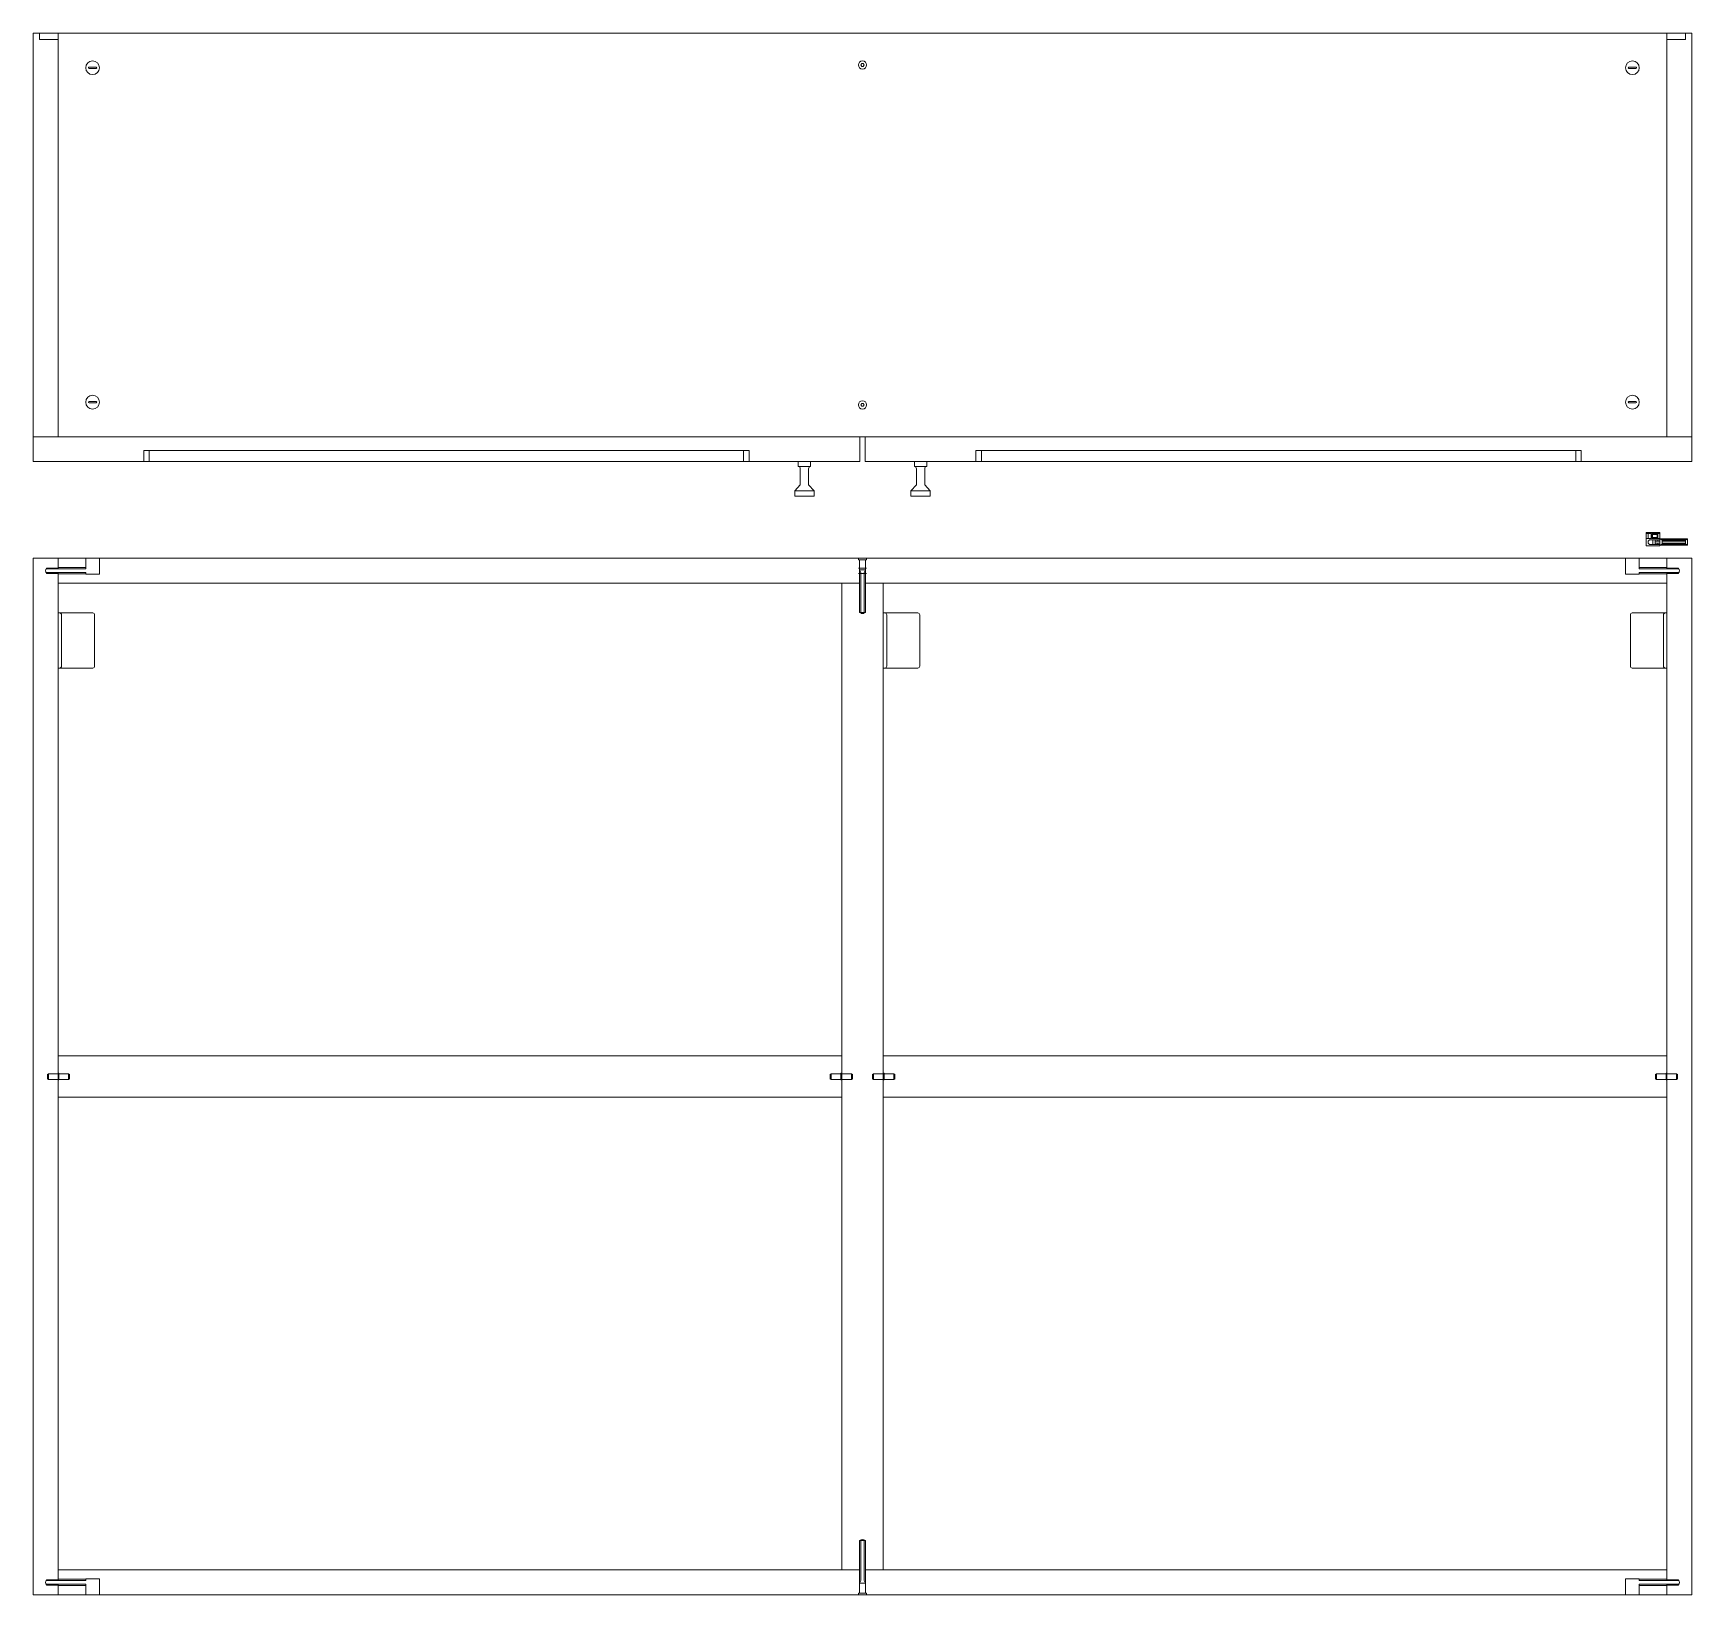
# Model space of a CAD drawing. Header units: centimetres. Extents: x -2268 to 3762, y -1681 to 1458.
# Drawn here: x 2358.3 to 2478.3, y -1292.1 to -1179.1 of the extents above; entities that cross this region are included whole.
import ezdxf

# ---------------------------------------------------------------- set-up
doc = ezdxf.new("R2010")
doc.units = ezdxf.units.CM
for name, color, linetype, lineweight in [('0_Num_Penna__6', 6, 'Continuous', 18), ('A-FURN_Num_Penna__251_Num_Penna__251_Num_Penna__2_Num_Penna__251_Num_Penna__251_Num_Penna__251_Num_Penna__251_Num_Penna__251_Num_Penna__251_Num_Penna__251_Num_Penna__251_Num_Penna__3_Num_Penna__3_Num_Penna__3_Num_Penna__3', 3, 'Continuous', 18), ('A-FURN_Num_Penna__252_Num_Penna__252_Num_Penna__3_Num_Penna__252_Num_Penna__252_Num_Penna__252_Num_Penna__252_Num_Penna__252_Num_Penna__252_Num_Penna__252_Num_Penna__252_Num_Penna__252_Num_Penna__252_Num_Penna__252_Num_Penna__3', 3, 'Continuous', 18), ('A-FURN_Num_Penna__252_Num_Penna__252_Num_Penna__3_Num_Penna__252_Num_Penna__252_Num_Penna__252_Num_Penna__252_Num_Penna__252_Num_Penna__252_Num_Penna__252_Num_Penna__252_Num_Penna__252_Num_Penna__252_Num_Penna__252_Num_Penna__5', 5, 'Continuous', 18), ('A-FURN_Num_Penna__252_Num_Penna__252_Num_Penna__3_Num_Penna__252_Num_Penna__252_Num_Penna__252_Num_Penna__252_Num_Penna__252_Num_Penna__252_Num_Penna__252_Num_Penna__252_Num_Penna__252_Num_Penna__252_Num_Penna__252_Num_Penna__6', 6, 'Continuous', 18), ('A-FURN_Num_Penna__252_Num_Penna__252_Num_Penna__3_Num_Penna__252_Num_Penna__252_Num_Penna__252_Num_Penna__252_Num_Penna__252_Num_Penna__252_Num_Penna__252_Num_Penna__252_Num_Penna__252_Num_Penna__252_Num_Penna__6_Num_Penna__6', 6, 'Continuous', 18), ('A-SECT-PATT_Num_Penna__6_Num_Penna__6_Num_Penna__6_Num_Penna__6_Num_Penna__6_Num_Penna__6_Num_Penna__6_Num_Penna__6_Num_Penna__6_Num_Penna__6_Num_Penna__6_Num_Penna__6_Num_Penna__6_Num_Penna__6', 6, 'Continuous', 18), ('INFO_Num_Penna__2_Num_Penna__2_Num_Penna__2_Num_Penna__2_Num_Penna__5', 5, 'Continuous', 18), ('PDF10_Solid Fills_Num_Penna__5_Num_Penna__5_Num_Penna__5_Num_Penna__5_Num_Penna__5_Num_Penna__5_Num_Penna__5_Num_Penna__5', 5, 'Continuous', 18), ('PDF16_Geometry_Num_Penna__5_Num_Penna__5_Num_Penna__5_Num_Penna__5_Num_Penna__5_Num_Penna__5_Num_Penna__5_Num_Penna__5_Num_Penna__5_Num_Penna__5_Num_Penna__5_Num_Penna__5_Num_Penna__5_Num_Penna__5', 5, 'Continuous', 18), ('PDF16_Geometry_Num_Penna__6_Num_Penna__6_Num_Penna__3_Num_Penna__3_Num_Penna__3_Num_Penna__3_Num_Penna__3_Num_Penna__3_Num_Penna__3_Num_Penna__3_Num_Penna__3_Num_Penna__3_Num_Penna__3_Num_Penna__3', 3, 'Continuous', 18), ('PDF16_Geometry_Num_Penna__6_Num_Penna__6_Num_Penna__6_Num_Penna__6_Num_Penna__6_Num_Penna__6_Num_Penna__6_Num_Penna__6_Num_Penna__6_Num_Penna__6_Num_Penna__6_Num_Penna__6_Num_Penna__6_Num_Penna__6', 6, 'Continuous', 18), ('PDF22_Geometry_Num_Penna__1_Num_Penna__255_Num_Penna__3_Num_Penna__3_Num_Penna__6', 6, 'Continuous', 18), ('PDF2_Geometry_Num_Penna__7_Num_Penna__7_Num_Penna__7_Num_Penna__7_Num_Penna__7_Num_Penna__7_Num_Penna__7_Num_Penna__5', 5, 'Continuous', 18), ('PDF2_Geometry_Num_Penna__7_Num_Penna__7_Num_Penna__7_Num_Penna__7_Num_Penna__7_Num_Penna__7_Num_Penna__7_Num_Penna__6', 6, 'Continuous', 18), ('PDF_Geometry_Num_Penna__7_Num_Penna__7_Num_Penna__3_Num_Penna__6_Num_Penna__6_Num_Penna__6_Num_Penna__6_Num_Penna__6_Num_Penna__6_Num_Penna__6_Num_Penna__6_Num_Penna__6_Num_Penna__6_Num_Penna__6', 6, 'Continuous', 18), ('VITE_Num_Penna__5', 5, 'Continuous', 18), ('VITE_Num_Penna__6', 6, 'Continuous', 18), ('viti_Num_Penna__5', 5, 'Continuous', 18), ('viti_Num_Penna__6', 6, 'Continuous', 18)]:
    doc.layers.add(name, color=color, linetype=linetype, lineweight=lineweight)

msp = doc.modelspace()

# ---------------------------------------------------------------- linework, layer by layer
at = {"layer": '0_Num_Penna__6', "color": 6, "linetype": 'Continuous', "lineweight": 18}
for p, q in [((2475.0325, -1215.6446), (2475.0325, -1215.1974)), ((2476.0325, -1215.1974), (2476.0325, -1215.6723)), ((2475.0325, -1216.1582), (2475.0325, -1215.6446)), ((2476.0325, -1216.1582), (2475.0325, -1216.1582)), ((2478.0325, -1215.6723), (2476.0325, -1215.6723)), ((2360.1354, -1217.7432), (2362.1354, -1217.7432)), ((2362.1354, -1217.7432), (2362.1354, -1217.0718)), ((2363.1354, -1218.2291), (2363.1354, -1217.0718)), ((2473.5354, -1218.2291), (2473.5354, -1217.0718)), ((2474.5354, -1217.7432), (2474.5354, -1217.0718)), ((2476.5354, -1217.7432), (2474.5354, -1217.7432)), ((2362.1354, -1218.2291), (2362.1354, -1218.2003)), ((2362.1354, -1218.2291), (2363.1354, -1218.2291)), ((2474.5354, -1218.2291), (2473.5354, -1218.2291)), ((2474.5354, -1218.2291), (2474.5354, -1218.2003)), ((2362.1354, -1290.9144), (2363.1354, -1290.9144)), ((2362.1354, -1290.9144), (2362.1354, -1290.9432)), ((2363.1354, -1290.9144), (2363.1354, -1292.0718)), ((2474.5354, -1290.9144), (2473.5354, -1290.9144)), ((2473.5354, -1290.9144), (2473.5354, -1292.0718)), ((2474.5354, -1290.9144), (2474.5354, -1290.9432)), ((2360.1354, -1291.4003), (2362.1354, -1291.4003)), ((2362.1354, -1291.4003), (2362.1354, -1292.0718)), ((2476.5354, -1291.4003), (2474.5354, -1291.4003)), ((2474.5354, -1291.4003), (2474.5354, -1292.0718))]:
    msp.add_line(p, q, dxfattribs=at)
at = {"layer": 'A-FURN_Num_Penna__251_Num_Penna__251_Num_Penna__2_Num_Penna__251_Num_Penna__251_Num_Penna__251_Num_Penna__251_Num_Penna__251_Num_Penna__251_Num_Penna__251_Num_Penna__251_Num_Penna__3_Num_Penna__3_Num_Penna__3_Num_Penna__3', "color": 3, "linetype": 'Continuous', "lineweight": 18}
for p, q in [((2366.3354, -1210.0718), (2366.7354, -1210.0718)), ((2409.7354, -1210.0718), (2410.1354, -1210.0718)), ((2426.5354, -1210.0718), (2426.9354, -1210.0718)), ((2469.9354, -1210.0718), (2470.3354, -1210.0718))]:
    msp.add_line(p, q, dxfattribs=at)
at = {"layer": 'A-FURN_Num_Penna__252_Num_Penna__252_Num_Penna__3_Num_Penna__252_Num_Penna__252_Num_Penna__252_Num_Penna__252_Num_Penna__252_Num_Penna__252_Num_Penna__252_Num_Penna__252_Num_Penna__252_Num_Penna__252_Num_Penna__252_Num_Penna__3', "color": 3, "linetype": 'Continuous', "lineweight": 18}
for p, q in [((2418.6354, -1217.7718), (2418.0354, -1217.7718)), ((2418.6354, -1218.1718), (2418.0354, -1218.1718))]:
    msp.add_line(p, q, dxfattribs=at)
at = {"layer": 'A-FURN_Num_Penna__252_Num_Penna__252_Num_Penna__3_Num_Penna__252_Num_Penna__252_Num_Penna__252_Num_Penna__252_Num_Penna__252_Num_Penna__252_Num_Penna__252_Num_Penna__252_Num_Penna__252_Num_Penna__252_Num_Penna__252_Num_Penna__5', "color": 5, "linetype": 'Continuous', "lineweight": 18}
for p, q in [((2476.1894, -1215.7676), (2476.1894, -1216.0345)), ((2477.8756, -1215.7676), (2477.8756, -1216.0345)), ((2360.1354, -1217.7752), (2360.1354, -1217.8415)), ((2418.6354, -1217.0718), (2418.0354, -1217.0718)), ((2418.541, -1217.1917), (2418.1295, -1217.1917)), ((2418.541, -1217.913), (2418.1295, -1217.913)), ((2476.5354, -1217.7752), (2476.5354, -1217.8415)), ((2360.1354, -1218.1022), (2360.1354, -1218.1683)), ((2418.2049, -1218.1149), (2418.205, -1221.0005)), ((2418.4655, -1221.0005), (2418.4655, -1218.1149)), ((2476.5354, -1218.1022), (2476.5354, -1218.1683)), ((2418.4655, -1221.0005), (2418.205, -1221.0005)), ((2418.2049, -1291.0286), (2418.205, -1288.143)), ((2418.4655, -1288.143), (2418.205, -1288.143)), ((2418.4655, -1288.143), (2418.4655, -1291.0286)), ((2360.1354, -1291.0413), (2360.1354, -1290.9752)), ((2476.5354, -1291.0413), (2476.5354, -1290.9752)), ((2360.1354, -1291.3683), (2360.1354, -1291.302)), ((2362.1354, -1292.0718), (2363.1354, -1292.0718)), ((2418.6354, -1292.0718), (2418.0354, -1292.0718)), ((2418.541, -1291.2305), (2418.1295, -1291.2305)), ((2418.541, -1291.9518), (2418.1295, -1291.9518)), ((2476.5354, -1291.3683), (2476.5354, -1291.302))]:
    msp.add_line(p, q, dxfattribs=at)
at = {"layer": 'A-FURN_Num_Penna__252_Num_Penna__252_Num_Penna__3_Num_Penna__252_Num_Penna__252_Num_Penna__252_Num_Penna__252_Num_Penna__252_Num_Penna__252_Num_Penna__252_Num_Penna__252_Num_Penna__252_Num_Penna__252_Num_Penna__252_Num_Penna__6', "color": 6, "linetype": 'Continuous', "lineweight": 18}
for p, q in [((2476.0325, -1216.1295), (2476.0325, -1216.1582)), ((2360.1354, -1217.7752), (2359.305, -1217.7752)), ((2359.305, -1217.7752), (2359.305, -1217.8415)), ((2418.0354, -1217.1917), (2418.0354, -1217.0718)), ((2418.0354, -1217.1917), (2418.1295, -1217.1917)), ((2418.1295, -1217.1917), (2418.1295, -1221.0005)), ((2418.541, -1217.1917), (2418.6354, -1217.1917)), ((2418.541, -1217.1917), (2418.541, -1221.0005)), ((2418.6354, -1217.0718), (2418.6354, -1217.1917)), ((2476.5354, -1217.7752), (2477.3659, -1217.7752)), ((2477.3659, -1217.7752), (2477.3659, -1217.8415)), ((2359.305, -1218.1684), (2359.305, -1218.102)), ((2360.1354, -1218.1683), (2359.305, -1218.1684)), ((2476.5354, -1218.1683), (2477.3659, -1218.1684)), ((2477.3659, -1218.1684), (2477.3659, -1218.102)), ((2418.205, -1221.0005), (2418.1295, -1221.0005)), ((2418.541, -1221.0005), (2418.4655, -1221.0005)), ((2418.205, -1288.143), (2418.1295, -1288.143)), ((2418.1295, -1291.9518), (2418.1295, -1288.143)), ((2418.541, -1288.143), (2418.4655, -1288.143)), ((2418.541, -1291.9518), (2418.541, -1288.143)), ((2360.1354, -1290.9752), (2359.305, -1290.9752)), ((2359.305, -1290.9752), (2359.305, -1291.0415)), ((2476.5354, -1290.9752), (2477.3659, -1290.9752)), ((2477.3659, -1290.9752), (2477.3659, -1291.0415)), ((2359.305, -1291.3684), (2359.305, -1291.302)), ((2360.1354, -1291.3683), (2359.305, -1291.3684)), ((2418.0354, -1291.9518), (2418.1295, -1291.9518)), ((2418.0354, -1291.9518), (2418.0354, -1292.0718)), ((2418.541, -1291.9518), (2418.6354, -1291.9518)), ((2418.6354, -1292.0718), (2418.6354, -1291.9518)), ((2476.5354, -1291.3683), (2477.3659, -1291.3684)), ((2477.3659, -1291.3684), (2477.3659, -1291.302))]:
    msp.add_line(p, q, dxfattribs=at)
at = {"layer": 'A-FURN_Num_Penna__252_Num_Penna__252_Num_Penna__3_Num_Penna__252_Num_Penna__252_Num_Penna__252_Num_Penna__252_Num_Penna__252_Num_Penna__252_Num_Penna__252_Num_Penna__252_Num_Penna__252_Num_Penna__252_Num_Penna__6_Num_Penna__6', "color": 6, "linetype": 'Continuous', "lineweight": 18}
for p, q in [((2416.8354, -1218.8718), (2416.8354, -1254.3318)), ((2419.8354, -1218.8718), (2419.8354, -1254.3318)), ((2416.8354, -1254.8118), (2416.8354, -1290.2718)), ((2419.8354, -1254.8118), (2419.8354, -1290.2718))]:
    msp.add_line(p, q, dxfattribs=at)
at = {"layer": 'A-SECT-PATT_Num_Penna__6_Num_Penna__6_Num_Penna__6_Num_Penna__6_Num_Penna__6_Num_Penna__6_Num_Penna__6_Num_Penna__6_Num_Penna__6_Num_Penna__6_Num_Penna__6_Num_Penna__6_Num_Penna__6_Num_Penna__6', "color": 6, "linetype": 'Continuous', "lineweight": 18}
for p, q in [((2366.3354, -1209.2718), (2366.3354, -1210.0718)), ((2366.7354, -1209.2718), (2366.7354, -1210.0718)), ((2409.7354, -1209.2718), (2409.7354, -1210.0718)), ((2410.1354, -1209.2718), (2410.1354, -1210.0718)), ((2426.5354, -1209.2718), (2426.5354, -1210.0718)), ((2426.9354, -1209.2718), (2426.9354, -1210.0718)), ((2469.9354, -1209.2718), (2469.9354, -1210.0718)), ((2470.3354, -1209.2718), (2470.3354, -1210.0718))]:
    msp.add_line(p, q, dxfattribs=at)
at = {"layer": 'INFO_Num_Penna__2_Num_Penna__2_Num_Penna__2_Num_Penna__2_Num_Penna__5', "color": 5, "linetype": 'Continuous', "lineweight": 18}
for p, q in [((2360.4022, -1221.0214), (2360.1354, -1221.0214)), ((2360.3854, -1221.1617), (2360.3854, -1224.8811)), ((2360.4022, -1221.0214), (2362.6477, -1221.0214)), ((2362.7773, -1224.8811), (2362.7773, -1221.1617)), ((2420.1022, -1221.0214), (2419.8354, -1221.0214)), ((2420.0854, -1221.1617), (2420.0854, -1224.8811)), ((2420.1022, -1221.0214), (2422.3477, -1221.0214)), ((2422.4773, -1224.8811), (2422.4773, -1221.1617)), ((2473.8935, -1224.8811), (2473.8935, -1221.1617)), ((2476.2686, -1221.0214), (2474.0231, -1221.0214)), ((2476.2686, -1221.0214), (2476.5354, -1221.0214)), ((2476.2854, -1221.1617), (2476.2854, -1224.8811)), ((2360.1354, -1225.0214), (2360.4022, -1225.0214)), ((2360.4022, -1225.0214), (2362.6477, -1225.0214)), ((2419.8354, -1225.0214), (2420.1022, -1225.0214)), ((2420.1022, -1225.0214), (2422.3477, -1225.0214)), ((2476.2686, -1225.0214), (2474.0231, -1225.0214)), ((2476.5354, -1225.0214), (2476.2686, -1225.0214))]:
    msp.add_line(p, q, dxfattribs=at)
for centre, start, end in [((2360.2435, -1221.1628), 0.438313, 85.025899), ((2362.6354, -1221.1628), 0.438313, 85.025899), ((2419.9435, -1221.1628), 0.438313, 85.025899), ((2422.3354, -1221.1628), 0.438313, 85.025899), ((2474.0354, -1221.1628), 94.974101, 179.561687), ((2476.4273, -1221.1628), 94.974101, 179.561687), ((2360.2435, -1224.88), 274.974101, 359.561687), ((2362.6354, -1224.88), 274.974101, 359.561687), ((2419.9435, -1224.88), 274.974101, 359.561687), ((2422.3354, -1224.88), 274.974101, 359.561687), ((2474.0354, -1224.88), 180.438313, 265.025899), ((2476.4273, -1224.88), 180.438313, 265.025899)]:
    msp.add_arc(centre, 0.1419, start, end, dxfattribs=at)
at = {"layer": 'PDF10_Solid Fills_Num_Penna__5_Num_Penna__5_Num_Penna__5_Num_Penna__5_Num_Penna__5_Num_Penna__5_Num_Penna__5_Num_Penna__5', "color": 5, "linetype": 'Continuous', "lineweight": 18}
for p, q in [((2362.8888, -1181.5218), (2362.3821, -1181.5218)), ((2362.8888, -1181.6218), (2362.3821, -1181.6218)), ((2418.2125, -1181.3718), (2418.2799, -1181.2717)), ((2418.2125, -1181.3718), (2418.2799, -1181.4718)), ((2418.2799, -1181.2717), (2418.391, -1181.2717)), ((2418.2799, -1181.4718), (2418.391, -1181.4718)), ((2418.4583, -1181.3718), (2418.391, -1181.2717)), ((2418.4583, -1181.3718), (2418.391, -1181.4718)), ((2473.7821, -1181.5218), (2474.2888, -1181.5218)), ((2473.7821, -1181.6218), (2474.2888, -1181.6218)), ((2362.8888, -1205.7218), (2362.3821, -1205.7218)), ((2362.8888, -1205.8218), (2362.3821, -1205.8218)), ((2418.2125, -1205.9718), (2418.2799, -1205.8717)), ((2418.2125, -1205.9718), (2418.2799, -1206.0718)), ((2418.2799, -1205.8717), (2418.391, -1205.8717)), ((2418.4583, -1205.9718), (2418.391, -1205.8717)), ((2418.4583, -1205.9718), (2418.391, -1206.0718)), ((2473.7821, -1205.7218), (2474.2888, -1205.7218)), ((2473.7821, -1205.8218), (2474.2888, -1205.8218)), ((2418.2799, -1206.0718), (2418.391, -1206.0718))]:
    msp.add_line(p, q, dxfattribs=at)
for centre, radius in [((2362.6354, -1181.5718), 0.5), ((2418.3354, -1181.3718), 0.3), ((2474.0354, -1181.5718), 0.5), ((2362.6354, -1205.7718), 0.5), ((2418.3354, -1205.9718), 0.3), ((2474.0354, -1205.7718), 0.5)]:
    msp.add_circle(centre, radius, dxfattribs=at)
for centre, start, end in [((2362.3821, -1181.5718), 90, 270), ((2362.8888, -1181.5718), 270, 90), ((2473.7821, -1181.5718), 90, 270), ((2474.2888, -1181.5718), 270, 90), ((2362.3821, -1205.7718), 90, 270), ((2362.8888, -1205.7718), 270, 90), ((2473.7821, -1205.7718), 90, 270), ((2474.2888, -1205.7718), 270, 90)]:
    msp.add_arc(centre, 0.05, start, end, dxfattribs=at)
at = {"layer": 'PDF16_Geometry_Num_Penna__5_Num_Penna__5_Num_Penna__5_Num_Penna__5_Num_Penna__5_Num_Penna__5_Num_Penna__5_Num_Penna__5_Num_Penna__5_Num_Penna__5_Num_Penna__5_Num_Penna__5_Num_Penna__5_Num_Penna__5', "color": 5, "linetype": 'Continuous', "lineweight": 18}
for p, q in [((2414.5819, -1210.0718), (2413.6863, -1210.0718)), ((2413.6863, -1210.4372), (2413.6863, -1210.0718)), ((2414.5819, -1210.4372), (2413.6863, -1210.4372)), ((2413.8348, -1211.7446), (2413.8348, -1210.5857)), ((2414.4334, -1211.7446), (2414.4334, -1210.5857)), ((2414.5819, -1210.4372), (2414.5819, -1210.0718)), ((2422.9819, -1210.0718), (2422.0863, -1210.0718)), ((2422.0863, -1210.4372), (2422.0863, -1210.0718)), ((2422.9819, -1210.4372), (2422.0863, -1210.4372)), ((2422.2348, -1211.7446), (2422.2348, -1210.5857)), ((2422.8334, -1211.7446), (2422.8334, -1210.5857)), ((2422.9819, -1210.4372), (2422.9819, -1210.0718)), ((2413.4341, -1212.1806), (2413.8348, -1211.7446)), ((2414.8341, -1212.1806), (2414.4334, -1211.7446)), ((2421.8341, -1212.1806), (2422.2348, -1211.7446)), ((2423.2341, -1212.1806), (2422.8334, -1211.7446)), ((2414.8341, -1212.1806), (2413.4341, -1212.1806)), ((2413.4341, -1212.5718), (2413.4341, -1212.1806)), ((2414.8341, -1212.5718), (2413.4341, -1212.5718)), ((2414.8341, -1212.5718), (2414.8341, -1212.1806)), ((2423.2341, -1212.1806), (2421.8341, -1212.1806)), ((2421.8341, -1212.5718), (2421.8341, -1212.1806)), ((2423.2341, -1212.5718), (2421.8341, -1212.5718)), ((2423.2341, -1212.5718), (2423.2341, -1212.1806))]:
    msp.add_line(p, q, dxfattribs=at)
for centre, start, end in [((2413.6863, -1210.5857), 0, 90), ((2414.5819, -1210.5857), 90, 180), ((2422.0863, -1210.5857), 0, 90), ((2422.9819, -1210.5857), 90, 180)]:
    msp.add_arc(centre, 0.1485, start, end, dxfattribs=at)
at = {"layer": 'PDF16_Geometry_Num_Penna__6_Num_Penna__6_Num_Penna__3_Num_Penna__3_Num_Penna__3_Num_Penna__3_Num_Penna__3_Num_Penna__3_Num_Penna__3_Num_Penna__3_Num_Penna__3_Num_Penna__3_Num_Penna__3_Num_Penna__3', "color": 3, "linetype": 'Continuous', "lineweight": 18}
for p, q in [((2358.7854, -1179.0718), (2360.1354, -1179.0718)), ((2476.5354, -1179.0718), (2477.8854, -1179.0718))]:
    msp.add_line(p, q, dxfattribs=at)
at = {"layer": 'PDF16_Geometry_Num_Penna__6_Num_Penna__6_Num_Penna__6_Num_Penna__6_Num_Penna__6_Num_Penna__6_Num_Penna__6_Num_Penna__6_Num_Penna__6_Num_Penna__6_Num_Penna__6_Num_Penna__6_Num_Penna__6_Num_Penna__6', "color": 6, "linetype": 'Continuous', "lineweight": 18}
for p, q in [((2358.3354, -1179.0718), (2358.7854, -1179.0718)), ((2358.3354, -1179.0718), (2358.3354, -1210.0718)), ((2358.7854, -1179.0718), (2358.7854, -1179.5218)), ((2358.7854, -1179.5218), (2360.1354, -1179.5218)), ((2360.1354, -1179.0718), (2360.1354, -1208.2718)), ((2360.1354, -1179.0718), (2476.5354, -1179.0718)), ((2476.5354, -1179.0718), (2476.5354, -1208.2718)), ((2477.8854, -1179.5218), (2476.5354, -1179.5218)), ((2477.8854, -1179.0718), (2477.8854, -1179.5218)), ((2477.8854, -1179.0718), (2478.3354, -1179.0718)), ((2478.3354, -1179.0718), (2478.3354, -1210.0718)), ((2358.3354, -1208.2718), (2478.3354, -1208.2718)), ((2418.1354, -1210.0718), (2418.1354, -1208.2718)), ((2418.5354, -1210.0718), (2418.5354, -1208.2718)), ((2366.3354, -1209.2718), (2410.1354, -1209.2718)), ((2426.5354, -1209.2718), (2470.3354, -1209.2718)), ((2358.3354, -1210.0718), (2366.3354, -1210.0718)), ((2366.7354, -1210.0718), (2409.7354, -1210.0718)), ((2410.1354, -1210.0718), (2418.1354, -1210.0718)), ((2418.5354, -1210.0718), (2426.5354, -1210.0718)), ((2426.9354, -1210.0718), (2469.9354, -1210.0718)), ((2470.3354, -1210.0718), (2478.3354, -1210.0718)), ((2358.3354, -1217.0718), (2358.3354, -1292.0718)), ((2358.3354, -1217.0718), (2473.5354, -1217.0718)), ((2360.1354, -1217.0718), (2360.1354, -1217.7752)), ((2360.1354, -1217.7432), (2360.1354, -1217.7752)), ((2474.5354, -1217.0718), (2478.3354, -1217.0718)), ((2476.5354, -1217.7432), (2476.5354, -1217.7752)), ((2478.3354, -1217.0718), (2478.3354, -1292.0718)), ((2360.1354, -1218.1683), (2360.1354, -1254.3318)), ((2360.1354, -1218.8718), (2418.1295, -1218.8718)), ((2418.541, -1218.8718), (2476.5354, -1218.8718)), ((2476.5354, -1218.1683), (2476.5354, -1218.2003)), ((2476.5354, -1218.8718), (2476.5354, -1254.3318)), ((2360.1354, -1254.8118), (2360.1354, -1290.9752)), ((2476.5354, -1254.8118), (2476.5354, -1290.9752)), ((2360.1354, -1290.2718), (2418.1295, -1290.2718)), ((2418.541, -1290.2718), (2476.5354, -1290.2718)), ((2358.3354, -1292.0718), (2362.1354, -1292.0718)), ((2360.1354, -1291.4003), (2360.1354, -1291.3683)), ((2360.1354, -1291.3683), (2360.1354, -1292.0718)), ((2363.1354, -1292.0718), (2473.5354, -1292.0718)), ((2474.5354, -1292.0718), (2478.3354, -1292.0718)), ((2476.5354, -1291.4003), (2476.5354, -1291.3683)), ((2476.5354, -1291.4003), (2476.5354, -1292.0718))]:
    msp.add_line(p, q, dxfattribs=at)
at = {"layer": 'PDF22_Geometry_Num_Penna__1_Num_Penna__255_Num_Penna__3_Num_Penna__3_Num_Penna__6', "color": 6, "linetype": 'Continuous', "lineweight": 18}
for p, q in [((2416.8354, -1253.0718), (2360.1354, -1253.0718)), ((2476.5354, -1253.0718), (2419.8354, -1253.0718)), ((2416.8354, -1256.0718), (2360.1354, -1256.0718)), ((2476.5354, -1256.0718), (2419.8354, -1256.0718))]:
    msp.add_line(p, q, dxfattribs=at)
at = {"layer": 'PDF2_Geometry_Num_Penna__7_Num_Penna__7_Num_Penna__7_Num_Penna__7_Num_Penna__7_Num_Penna__7_Num_Penna__7_Num_Penna__5', "color": 5, "linetype": 'Continuous', "lineweight": 18, "flags": 128}
for points in [[(2362.1354, -1217.8415), (2359.305, -1217.8415)], [(2418.1295, -1217.913), (2418.1295, -1217.1917)], [(2418.1295, -1217.9131), (2418.2049, -1218.1149)], [(2418.541, -1217.913), (2418.4655, -1218.1149)], [(2474.5354, -1217.8415), (2477.3659, -1217.8415)], [(2359.305, -1218.1022), (2362.1354, -1218.1022)], [(2477.3659, -1218.1022), (2474.5354, -1218.1022)], [(2359.305, -1291.0413), (2362.1354, -1291.0413)], [(2418.1295, -1291.2304), (2418.2049, -1291.0286)], [(2418.541, -1291.2305), (2418.4655, -1291.0286)], [(2477.3659, -1291.0413), (2474.5354, -1291.0413)], [(2362.1354, -1291.302), (2359.305, -1291.302)], [(2418.1295, -1291.2305), (2418.1295, -1291.9518)], [(2474.5354, -1291.302), (2477.3659, -1291.302)]]:
    msp.add_lwpolyline(points, dxfattribs=at)
at = {"layer": 'PDF2_Geometry_Num_Penna__7_Num_Penna__7_Num_Penna__7_Num_Penna__7_Num_Penna__7_Num_Penna__7_Num_Penna__7_Num_Penna__6', "color": 6, "linetype": 'Continuous', "lineweight": 18, "flags": 128}
for points in [[(2359.305, -1217.8415), (2359.29, -1217.8415, 0.19953036), (2359.2731, -1217.8485, 0.11687713), (2359.2492, -1217.8873, 0.16288803), (2359.2492, -1218.0562, 0.11683184), (2359.2731, -1218.0952, 0.19841798), (2359.29, -1218.1022), (2359.305, -1218.1022)], [(2477.3659, -1217.8415), (2477.3808, -1217.8415, -0.19953036), (2477.3977, -1217.8485, -0.11687713), (2477.4216, -1217.8873, -0.16288803), (2477.4216, -1218.0562, -0.11683184), (2477.3977, -1218.0952, -0.19841798), (2477.3808, -1218.1022), (2477.3659, -1218.1022)], [(2418.4656, -1221.0005), (2418.4656, -1221.0172, -0.19953036), (2418.4586, -1221.0341, -0.11687713), (2418.4199, -1221.058, -0.16288803), (2418.251, -1221.058, -0.11683184), (2418.212, -1221.0341, -0.19841798), (2418.205, -1221.0172), (2418.205, -1221.0005)], [(2418.4656, -1288.143), (2418.4656, -1288.1263, 0.19953036), (2418.4586, -1288.1095, 0.11687713), (2418.4199, -1288.0855, 0.16288803), (2418.251, -1288.0855, 0.11683184), (2418.212, -1288.1094, 0.19841798), (2418.205, -1288.1263), (2418.205, -1288.143)], [(2359.305, -1291.302), (2359.29, -1291.302, -0.19953036), (2359.2731, -1291.295, -0.11687713), (2359.2492, -1291.2562, -0.16288803), (2359.2492, -1291.0873, -0.11683184), (2359.2731, -1291.0483, -0.19841798), (2359.29, -1291.0413), (2359.305, -1291.0413)], [(2477.3659, -1291.302), (2477.3808, -1291.302, 0.19953036), (2477.3977, -1291.295, 0.11687713), (2477.4216, -1291.2562, 0.16288803), (2477.4216, -1291.0873, 0.11683184), (2477.3977, -1291.0483, 0.19841798), (2477.3808, -1291.0413), (2477.3659, -1291.0413)]]:
    msp.add_lwpolyline(points, format="xyb", dxfattribs=at)
at = {"layer": 'PDF_Geometry_Num_Penna__7_Num_Penna__7_Num_Penna__3_Num_Penna__6_Num_Penna__6_Num_Penna__6_Num_Penna__6_Num_Penna__6_Num_Penna__6_Num_Penna__6_Num_Penna__6_Num_Penna__6_Num_Penna__6_Num_Penna__6', "color": 6, "linetype": 'Continuous', "lineweight": 18}
for p, q in [((2476.5354, -1217.0718), (2476.5354, -1217.7432)), ((2476.5354, -1218.2003), (2476.5354, -1218.8718))]:
    msp.add_line(p, q, dxfattribs=at)
at = {"layer": 'VITE_Num_Penna__5', "color": 5, "linetype": 'Continuous', "lineweight": 18}
for p, q in [((2475.3964, -1215.2654), (2475.0325, -1215.2654)), ((2475.1821, -1215.2654), (2475.1821, -1215.6446)), ((2475.3964, -1215.6446), (2475.3964, -1215.2654)), ((2476.0325, -1215.2654), (2475.4304, -1215.2654)), ((2475.4304, -1215.6446), (2475.4304, -1215.2654)), ((2475.4985, -1215.3411), (2475.4985, -1215.569)), ((2475.8284, -1215.3411), (2475.4985, -1215.3411)), ((2475.8284, -1215.569), (2475.4985, -1215.569)), ((2475.8284, -1215.3411), (2475.8284, -1215.569)), ((2475.8828, -1215.2654), (2475.8828, -1215.6446)), ((2475.3964, -1215.6446), (2475.0325, -1215.6446)), ((2476.0325, -1215.7229), (2475.3522, -1215.7229)), ((2476.0325, -1216.08), (2475.3522, -1216.08)), ((2476.0325, -1215.6446), (2475.4304, -1215.6446)), ((2475.5223, -1216.08), (2475.5223, -1215.7229)), ((2475.5223, -1215.7229), (2475.6923, -1215.7229)), ((2475.5223, -1216.08), (2475.6923, -1216.08)), ((2475.6923, -1215.7229), (2475.6923, -1216.08)), ((2475.6923, -1215.8334), (2476.0325, -1215.8334)), ((2475.6923, -1215.9695), (2476.0325, -1215.9695)), ((2475.8828, -1215.7229), (2475.8828, -1215.8334)), ((2475.8828, -1215.9695), (2475.8828, -1216.08)), ((2476.0325, -1215.6723), (2476.0325, -1216.1295)), ((2476.1894, -1215.7676), (2476.0325, -1215.6723)), ((2476.1894, -1216.0345), (2476.0325, -1216.1295)), ((2476.0931, -1215.7092), (2477.9778, -1215.7055)), ((2477.9676, -1216.0902), (2476.0961, -1216.091)), ((2476.1882, -1216.0352), (2477.8756, -1216.0344)), ((2476.1894, -1215.7676), (2477.8756, -1215.7676)), ((2477.8756, -1215.8247), (2476.1894, -1215.8247)), ((2476.1894, -1215.9771), (2477.8779, -1215.9771)), ((2477.8756, -1215.7676), (2478.0325, -1215.6723)), ((2477.8756, -1216.0345), (2478.0325, -1216.1295)), ((2478.0325, -1215.6723), (2478.0325, -1216.1295)), ((2362.1354, -1217.0718), (2363.1354, -1217.0718)), ((2362.1354, -1217.7432), (2362.1354, -1217.8415)), ((2474.5354, -1217.0718), (2473.5354, -1217.0718)), ((2474.5354, -1217.7432), (2474.5354, -1217.8415)), ((2362.1354, -1218.1022), (2362.1354, -1218.2003)), ((2474.5354, -1218.1022), (2474.5354, -1218.2003)), ((2362.1354, -1291.0413), (2362.1354, -1290.9432)), ((2474.5354, -1291.0413), (2474.5354, -1290.9432)), ((2362.1354, -1291.4003), (2362.1354, -1291.302)), ((2474.5354, -1292.0718), (2473.5354, -1292.0718)), ((2474.5354, -1291.4003), (2474.5354, -1291.302))]:
    msp.add_line(p, q, dxfattribs=at)
msp.add_arc((2475.3522, -1215.9014), 0.1786, 90, 270, dxfattribs=at)
at = {"layer": 'VITE_Num_Penna__6', "color": 6, "linetype": 'Continuous', "lineweight": 18}
for p, q in [((2476.0325, -1215.1974), (2475.0325, -1215.1974)), ((2476.0325, -1216.1295), (2478.0325, -1216.1295)), ((2362.1354, -1218.2003), (2360.1354, -1218.2003)), ((2474.5354, -1218.2003), (2476.5354, -1218.2003)), ((2362.1354, -1290.9432), (2360.1354, -1290.9432)), ((2474.5354, -1290.9432), (2476.5354, -1290.9432))]:
    msp.add_line(p, q, dxfattribs=at)
at = {"layer": 'viti_Num_Penna__5', "color": 5, "linetype": 'Continuous', "lineweight": 18}
for p, q in [((2359.4354, -1254.3718), (2359.4354, -1254.7718)), ((2360.1354, -1254.3718), (2360.1354, -1254.7718)), ((2360.2021, -1254.3718), (2360.2021, -1254.7718)), ((2360.9021, -1254.3718), (2360.9021, -1254.7718)), ((2416.0687, -1254.3718), (2416.0687, -1254.7718)), ((2416.7687, -1254.3718), (2416.7687, -1254.7718)), ((2416.8354, -1254.3718), (2416.8354, -1254.7718)), ((2417.5354, -1254.3718), (2417.5354, -1254.7718)), ((2419.1354, -1254.3718), (2419.1354, -1254.7718)), ((2419.8354, -1254.3718), (2419.8354, -1254.7718)), ((2419.9021, -1254.3718), (2419.9021, -1254.7718)), ((2420.6021, -1254.3718), (2420.6021, -1254.7718)), ((2475.7687, -1254.3718), (2475.7687, -1254.7718)), ((2476.4687, -1254.3718), (2476.4687, -1254.7718)), ((2476.5354, -1254.3718), (2476.5354, -1254.7718)), ((2477.2354, -1254.3718), (2477.2354, -1254.7718))]:
    msp.add_line(p, q, dxfattribs=at)
at = {"layer": 'viti_Num_Penna__6', "color": 6, "linetype": 'Continuous', "lineweight": 18}
for p, q in [((2359.3687, -1254.4118), (2359.4354, -1254.3718)), ((2359.3687, -1254.4118), (2359.3687, -1254.7318)), ((2359.3687, -1254.7318), (2359.4354, -1254.7718)), ((2359.4354, -1254.3718), (2360.1354, -1254.3718)), ((2359.4354, -1254.7718), (2360.1354, -1254.7718)), ((2360.1354, -1254.3318), (2360.2021, -1254.3318)), ((2360.1354, -1254.3318), (2360.1354, -1254.3718)), ((2360.1354, -1254.7718), (2360.1354, -1254.8118)), ((2360.1354, -1254.8118), (2360.2021, -1254.8118)), ((2360.2021, -1254.3318), (2360.2021, -1254.3718)), ((2360.2021, -1254.3718), (2360.9021, -1254.3718)), ((2360.2021, -1254.7718), (2360.9021, -1254.7718)), ((2360.2021, -1254.7718), (2360.2021, -1254.8118)), ((2360.9687, -1254.4118), (2360.9021, -1254.3718)), ((2360.9687, -1254.7318), (2360.9021, -1254.7718)), ((2360.9687, -1254.4118), (2360.9687, -1254.7318)), ((2416.0021, -1254.4118), (2416.0687, -1254.3718)), ((2416.0021, -1254.4118), (2416.0021, -1254.7318)), ((2416.0021, -1254.7318), (2416.0687, -1254.7718)), ((2416.0687, -1254.3718), (2416.7687, -1254.3718)), ((2416.0687, -1254.7718), (2416.7687, -1254.7718)), ((2416.7687, -1254.3318), (2416.7687, -1254.3718)), ((2416.7687, -1254.3318), (2416.8354, -1254.3318)), ((2416.7687, -1254.7718), (2416.7687, -1254.8118)), ((2416.7687, -1254.8118), (2416.8354, -1254.8118)), ((2416.8354, -1254.3318), (2416.8354, -1254.3718)), ((2416.8354, -1254.3718), (2417.5354, -1254.3718)), ((2416.8354, -1254.7718), (2417.5354, -1254.7718)), ((2416.8354, -1254.7718), (2416.8354, -1254.8118)), ((2417.6021, -1254.4118), (2417.5354, -1254.3718)), ((2417.6021, -1254.7318), (2417.5354, -1254.7718)), ((2417.6021, -1254.4118), (2417.6021, -1254.7318)), ((2419.0687, -1254.4118), (2419.1354, -1254.3718)), ((2419.0687, -1254.4118), (2419.0687, -1254.7318)), ((2419.0687, -1254.7318), (2419.1354, -1254.7718)), ((2419.1354, -1254.3718), (2419.8354, -1254.3718)), ((2419.1354, -1254.7718), (2419.8354, -1254.7718)), ((2419.8354, -1254.3318), (2419.8354, -1254.3718)), ((2419.8354, -1254.3318), (2419.9021, -1254.3318)), ((2419.8354, -1254.7718), (2419.8354, -1254.8118)), ((2419.8354, -1254.8118), (2419.9021, -1254.8118)), ((2419.9021, -1254.3318), (2419.9021, -1254.3718)), ((2419.9021, -1254.3718), (2420.6021, -1254.3718)), ((2419.9021, -1254.7718), (2420.6021, -1254.7718)), ((2419.9021, -1254.7718), (2419.9021, -1254.8118)), ((2420.6687, -1254.4118), (2420.6021, -1254.3718)), ((2420.6687, -1254.7318), (2420.6021, -1254.7718)), ((2420.6687, -1254.4118), (2420.6687, -1254.7318)), ((2475.7021, -1254.4118), (2475.7687, -1254.3718)), ((2475.7021, -1254.4118), (2475.7021, -1254.7318)), ((2475.7021, -1254.7318), (2475.7687, -1254.7718)), ((2475.7687, -1254.3718), (2476.4687, -1254.3718)), ((2475.7687, -1254.7718), (2476.4687, -1254.7718)), ((2476.4687, -1254.3318), (2476.4687, -1254.3718)), ((2476.4687, -1254.3318), (2476.5354, -1254.3318)), ((2476.4687, -1254.7718), (2476.4687, -1254.8118)), ((2476.4687, -1254.8118), (2476.5354, -1254.8118)), ((2476.5354, -1254.3318), (2476.5354, -1254.3718)), ((2476.5354, -1254.3718), (2477.2354, -1254.3718)), ((2476.5354, -1254.7718), (2477.2354, -1254.7718)), ((2476.5354, -1254.7718), (2476.5354, -1254.8118)), ((2477.3021, -1254.4118), (2477.2354, -1254.3718)), ((2477.3021, -1254.7318), (2477.2354, -1254.7718)), ((2477.3021, -1254.4118), (2477.3021, -1254.7318))]:
    msp.add_line(p, q, dxfattribs=at)

doc.saveas('drawing.dxf')
